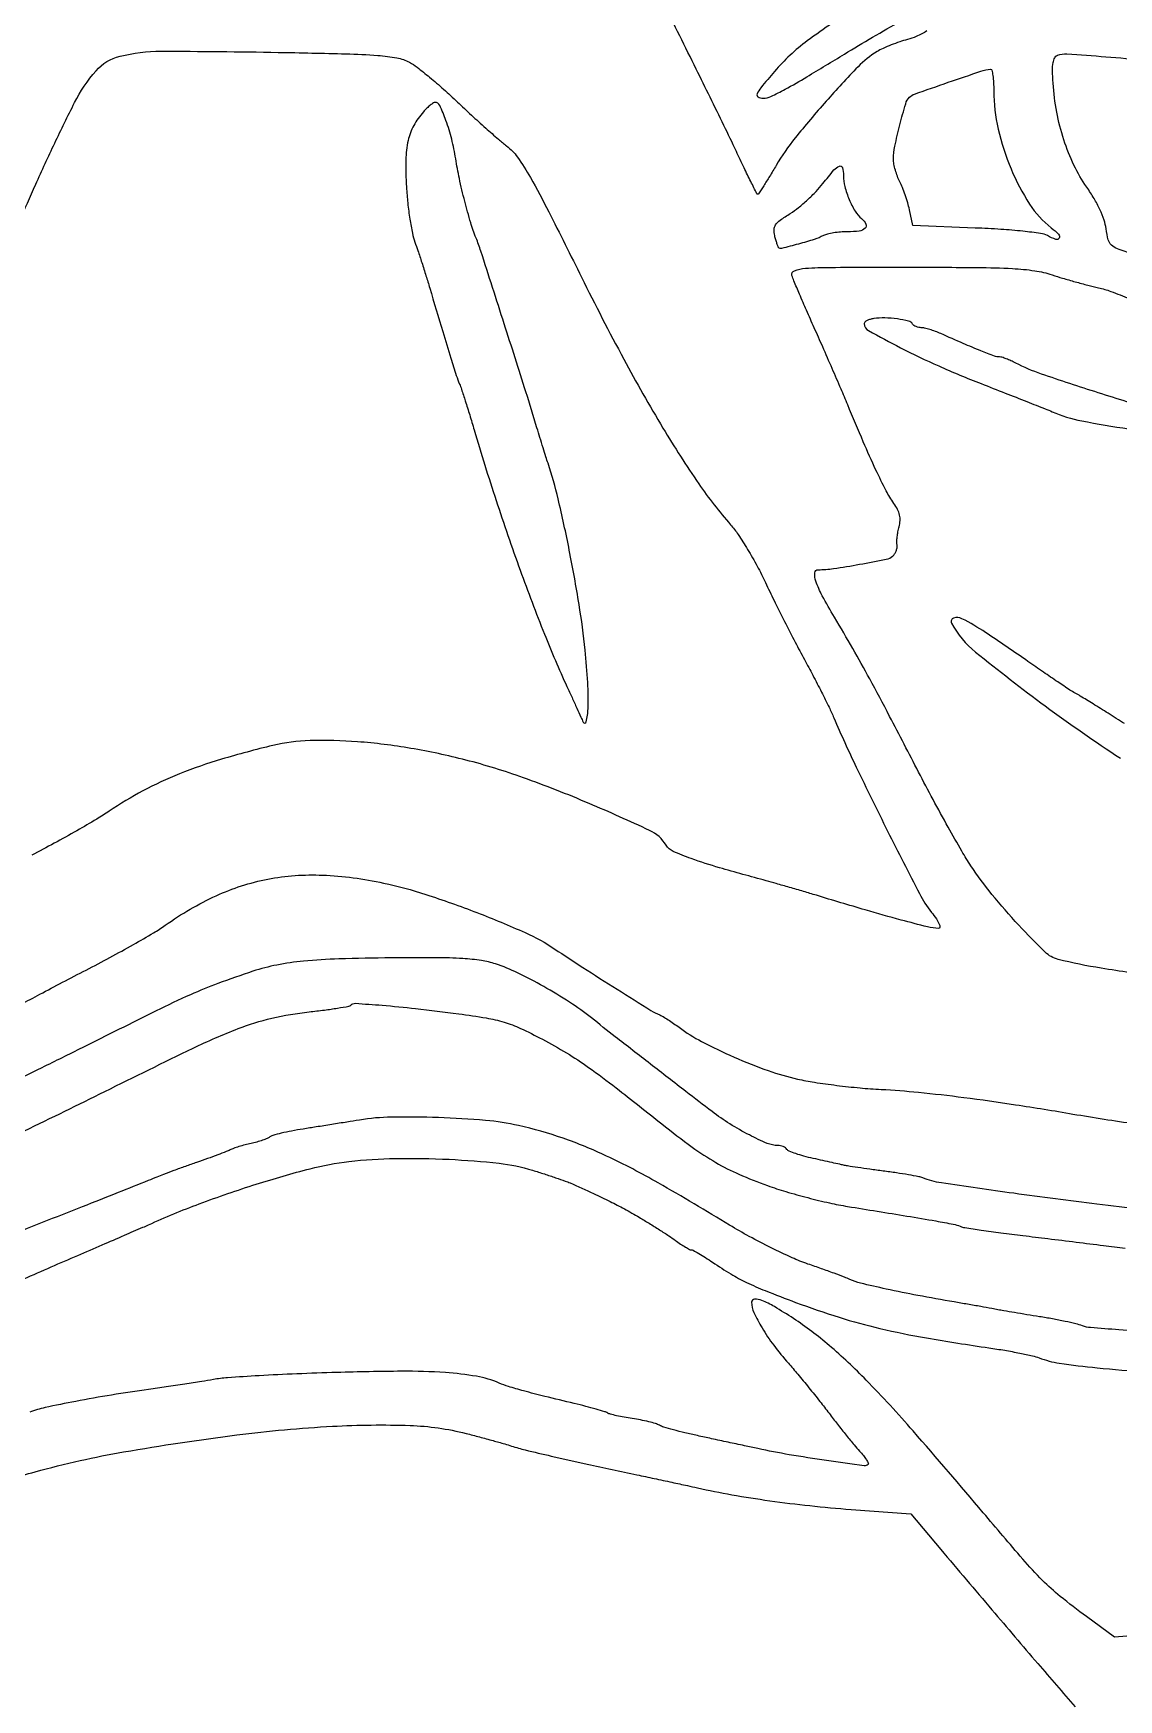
# Model space of a CAD drawing. Extents: x 30 to 2857, y 155 to 3618.
# Drawn here: x 1599.9 to 1859.9, y 2021.2 to 2420.6 of the extents above; entities that cross this region are included whole.
import ezdxf

# ---------------------------------------------------------------- set-up
doc = ezdxf.new("R2010")
doc.units = 0

msp = doc.modelspace()

# ---------------------------------------------------------------- linework, layer by layer
for points in [[(1814.010848, 2421.117225, -0.021517), (1811.451824, 2419.805826, -0.045998), (1809.359167, 2419.068855, 0.018967), (1807.474543, 2418.517518, 0.013607), (1805.412752, 2417.765502, 0.013772), (1803.486369, 2416.940803, 0.028592), (1802.04358, 2416.172697, 0.064247), (1797.490686, 2412.530706, 0.010639), (1789.846205, 2404.267205, 0.01224), (1782.426513, 2395.471615, 0.035066), (1777.873628, 2388.903947, -0.003339), (1776.277202, 2386.257177, -0.00539), (1774.879028, 2384.028034, -0.001352), (1773.638594, 2382.108379, -0.253854), (1773.438882, 2382, -0.283744), (1773.248238, 2382.117661, -0.000743), (1771.802493, 2385.010938, -0.004094), (1770.188742, 2388.320119, -0.002502), (1768.336072, 2392.25, 0.005147), (1765.35797, 2398.481462, 0.000638), (1758.717127, 2411.973437, 0.000753), (1750.785071, 2427.976217, 0.000623)], [(1797.71339, 2427.105684, 0.021623), (1785.320591, 2418.737088, 0.056715), (1777.483192, 2411.428647, 0.004763), (1774.219288, 2407.533676, 0.071278), (1773.301158, 2406.021384, 0.390917), (1773.554502, 2405.30969, 0.124856), (1774.75, 2405.023359, 0.105153), (1776.611754, 2405.445326, 0.01613), (1780.025612, 2407.156659, 0.010957), (1785.238998, 2410.13369, 0.002303), (1794.214505, 2415.57959, -0.01091), (1807.856352, 2423.538827, -0.019793)], [(1596.439278, 2375.284671, -0.002546), (1600.442492, 2384.373667, -0.005884), (1604.988639, 2394.240963, -0.00598), (1609.742046, 2403.945433, -0.063059), (1614.894252, 2411.584452, -0.153462), (1620.634016, 2415.079252, -0.060967), (1630.438186, 2416.267292, -0.004165), (1658.5, 2416, -0.001688), (1674.754494, 2415.654829, -0.012733), (1682.430734, 2415.27013, -0.027064), (1686.994362, 2414.675107, -0.077665), (1690, 2413.616011, -0.040672), (1691.844822, 2412.420217, -0.008761), (1694.821875, 2410.042571, -0.009091), (1698.180468, 2407.157958, -0.008568), (1701.5, 2404.096712, 0.004266), (1704.84017, 2400.962829, 0.004162), (1708.260678, 2397.860313, 0.004105), (1711.309651, 2395.185335, 0.015541), (1713.28103, 2393.588343, -0.078058), (1715.876144, 2390.886298, -0.022806), (1718.964928, 2386.001059, -0.012428), (1723.367504, 2377.813231, -0.002158), (1731.230689, 2362.107643, 0.008002), (1741.355579, 2342.46155, 0.012544), (1750.747892, 2325.941009, 0.014633), (1759.336182, 2312.580456, 0.030314), (1766.948855, 2302.795444, -0.032985), (1768.763727, 2300.436821, -0.011989), (1771.027403, 2296.873243, -0.011828), (1773.325282, 2292.843923, -0.013827), (1775.307407, 2288.912475, 0.004682), (1777.35625, 2284.656826, 0.002779), (1779.873861, 2279.621164, 0.002781), (1782.440887, 2274.626297, 0.004788), (1784.641109, 2270.5, -0.004326), (1786.678471, 2266.68763, -0.003806), (1788.739672, 2262.675, -0.003826), (1790.543887, 2259.026697, -0.011502), (1791.698437, 2256.5, 0.010265), (1797.072719, 2244.661148, 0.004621), (1804.586881, 2229.337437, 0.00267), (1812.197236, 2214.373569, 0.048544), (1815.097622, 2209.876743, -0.016577), (1816.268148, 2208.293733, -0.044777), (1816.954877, 2207.077636, -0.100858), (1817.125722, 2206.32609, -0.428694), (1816.834029, 2206.035622, -0.053976), (1814.138552, 2206.400483, -0.005374), (1807.822184, 2208.03445, -0.005498), (1799.230135, 2210.4576, -0.00219), (1787.5, 2213.961334, 0.001763), (1784.454268, 2214.873917, 0.001313), (1781.0875, 2215.860158, 0.001327), (1777.908346, 2216.773238, 0.003016), (1775.5, 2217.442344, -0.003824), (1764.290189, 2220.576255, -0.015306), (1757.506549, 2222.755719, -0.020905), (1753.193409, 2224.494858, -0.149126), (1751.522267, 2225.963971, 0.145804), (1747.557862, 2229.49507, 0.009048), (1733.031111, 2235.982132, 0.01445), (1717.291453, 2242.141265, 0.023137), (1703.5, 2246.374725, 0.02052), (1690.333593, 2249.188394, 0.023534), (1677.568857, 2250.759175, 0.025639), (1666.170022, 2251.034096, 0.051643), (1657.264351, 2249.866634, 0.013897), (1644.978921, 2246.580874, 0.023218), (1634.8778, 2243.058177, 0.026406), (1626.145034, 2239.002493, 0.027849), (1618.048003, 2234.11289, -0.015945), (1615.061561, 2232.211032, -0.004543), (1610.306569, 2229.449929, -0.00457), (1604.879122, 2226.42926, -0.00483), (1599.496061, 2223.564491, 0.001567)], [(1863.318548, 2367.658381, -0.011498), (1859.648556, 2368.913511, -0.101472), (1858.199573, 2369.811441, -0.14168), (1857.444355, 2371.093678, -0.029534), (1856.941623, 2373.683379, 0.048457), (1856.443349, 2375.815977, 0.026868), (1855.451001, 2378.299838, 0.024348), (1854.051585, 2380.971528, 0.019957), (1852.309169, 2383.683379, -0.041288), (1849.235566, 2388.947532, -0.033245), (1846.807221, 2395.036476, -0.031836), (1845.114739, 2401.682377, -0.030135), (1844.240673, 2408.612602, -0.010967), (1844.107635, 2411.684946, -0.044647), (1844.234394, 2413.549108, -0.083896), (1844.615771, 2414.682734, -0.180023), (1845.297646, 2415.283976, -0.108471), (1847.564831, 2415.627349, -0.003458), (1856.888506, 2414.948312, -0.002403), (1866.448435, 2414.139314, -0.175821)], [(1869.712276, 2194.502103, -0.00917), (1855.751727, 2196.484916, -0.021623), (1845.452878, 2198.601183, -0.132589), (1842.344501, 2200.338021, -0.011714), (1836.000081, 2206.82634, -0.016388), (1829.563716, 2214.194752, -0.025344), (1824.554499, 2221, -0.01481), (1822.367451, 2224.533469, -0.003946), (1819.096082, 2230.290625, -0.003997), (1815.479407, 2236.897656, -0.004112), (1812.003245, 2243.5, 0.001302), (1805.068152, 2256.853489, 0.004014), (1800.283328, 2265.831985, 0.005426), (1796.222454, 2273.117234, 0.004823), (1791.844395, 2280.606344, -0.01112), (1788.90841, 2285.777023, -0.040789), (1787.39972, 2289.223265, -0.096343), (1787.118551, 2291.232752, -0.398753), (1787.927641, 2292, 0.03666), (1791.623463, 2292.271339, 0.008223), (1797.858402, 2293.29685, 0.004387), (1804.272267, 2294.518655, 0.124351), (1805.786923, 2295.239967, 0.072636), (1806.261494, 2295.766116, 0.053618), (1806.625366, 2296.46207, 0.053986), (1806.83064, 2297.213262, 0.077139), (1806.834027, 2297.903088, -0.048086), (1806.791373, 2298.707647, -0.017235), (1806.880482, 2299.853679, -0.016914), (1807.065284, 2301.111424, -0.019209), (1807.328937, 2302.300924, 0.050137), (1807.561023, 2303.773236, 0.069543), (1807.450807, 2305.102856, 0.063989), (1806.966822, 2306.43134, 0.035416), (1806.066033, 2307.907265, -0.035537), (1804.23643, 2310.906671, -0.009653), (1801.781166, 2315.895085, -0.007923), (1798.757574, 2322.625335, -0.003622), (1795.014374, 2331.5, 0.002925), (1793.414355, 2335.308275, 0.001358), (1791.294868, 2340.234375, 0.001345), (1789.041117, 2345.395491, 0.001876), (1786.995005, 2350, -0.001965), (1785.144051, 2354.167327, -0.002548), (1783.48163, 2358.003125, -0.001914), (1782.117447, 2361.229394, -0.0229), (1781.653042, 2362.5, -0.400485), (1782.229366, 2363.671393, -0.070288), (1784.870213, 2364.238072, -0.016819), (1790.923556, 2364.464556, -0.000941), (1809.762114, 2364.5, -0.001832), (1826.144692, 2364.439964, -0.011496), (1834.509535, 2364.18626, -0.02274), (1839.839643, 2363.658016, -0.044144), (1844, 2362.672981, 0.007694), (1846.512636, 2361.881037, 0.004541), (1849.535668, 2361.008943, 0.004542), (1852.571109, 2360.192699, 0.007761), (1855.121424, 2359.573771, -0.031628), (1858.055166, 2358.711716, -0.008551), (1862.580886, 2356.976461, -0.008621)], [(1868.759833, 2330.201314, -0.005526), (1855.057617, 2334.406512, -0.004939), (1841.440878, 2338.899397, -0.038072), (1835.271876, 2341.541793, 0.014858), (1834.128306, 2342.095731, 0.016129), (1832.984392, 2342.564759, 0.01579), (1831.982835, 2342.902545, 0.072179), (1831.377118, 2342.993839, -0.08765), (1830.174789, 2343.213047, -0.005973), (1826.922917, 2344.463628, -0.007415), (1822.714504, 2346.212793, -0.00353), (1817.348871, 2348.581967, 0.016285), (1816.029476, 2349.124764, 0.016044), (1814.671054, 2349.583453, 0.016137), (1813.456954, 2349.9081, 0.057316), (1812.657888, 2350, -0.052223), (1812.028092, 2350.065959, -0.048475), (1811.408877, 2350.261294, -0.051895), (1810.890501, 2350.548636, -0.102198), (1810.568285, 2350.889512, 0.198692), (1809.591766, 2351.593977, 0.023757), (1806.91939, 2352.094547, 0.028561), (1803.912945, 2352.337254, 0.041155), (1801.25, 2352.180449, 0.036534), (1800.388553, 2351.993129, 0.051256), (1799.660938, 2351.694404, 0.063217), (1799.159071, 2351.337434, 0.209557), (1799, 2350.974559, 0.272924), (1799.985154, 2349.304181, 0.007633), (1807.665043, 2345.209888, 0.014322), (1816.829162, 2340.829565, 0.011227), (1827, 2336.591772, -0.00046), (1832.735852, 2334.345556, -0.000601), (1837.975, 2332.28102, -0.000441), (1842.363233, 2330.541217, -0.005642), (1844, 2329.869131, 0.051096), (1851.084716, 2327.686831, 0.014958), (1862.334836, 2325.79284, 0.015104)], [(1861.335968, 2255.108103, 0.001392), (1857.423046, 2257.584426, 0.001777), (1853.801816, 2259.844137, 0.001378), (1850.753945, 2261.719449, 0.014944), (1849.5, 2262.435649, -0.023145), (1848.266261, 2263.167391, -0.002228), (1845.360142, 2265.096722, -0.002831), (1841.917122, 2267.43302, -0.002232), (1838.215376, 2270, 0.005431), (1828.050349, 2276.953053, 0.031014), (1822.399495, 2280.241616, 0.196293), (1820.386514, 2280.397699, 0.468315), (1819.897989, 2279.190609, 0.100567), (1825.630388, 2272.271278, 0.01054), (1842.373553, 2259.346381, 0.014075), (1860.353716, 2246.828509, 0.032236)], [(1596.855728, 2187.791544, -0.001866), (1601.4375, 2190.258796, -0.002043), (1606.84673, 2193.117309, -0.001811), (1612.5, 2196.049267, 0.004957), (1618.225572, 2199.064577, 0.005056), (1623.8523, 2202.173306, 0.004917), (1628.685895, 2204.971094, 0.020884), (1631.486552, 2206.791211, -0.0467), (1643.703724, 2213.863195, -0.060177), (1656.040626, 2217.8312, -0.058867), (1669.182966, 2218.797327, -0.042149), (1683.812055, 2216.907571, -0.025574), (1693.887103, 2214.185787, -0.013233), (1706.180979, 2209.816854, -0.012656), (1717.738505, 2205.022378, -0.043496), (1724.838394, 2201.093047, 0.005015), (1731.537599, 2196.681072, 0.00281), (1739.765066, 2191.445356, 0.001297), (1747.872273, 2186.379266, 0.039352), (1750, 2185.278945, -0.034331), (1750.776512, 2184.887203, -0.008921), (1751.967315, 2184.151027, -0.009028), (1753.297478, 2183.261172, -0.009104), (1754.59086, 2182.32631, 0.040744), (1760.016378, 2178.904856, 0.017302), (1767.775407, 2175.189415, 0.017382), (1775.99061, 2171.934538, 0.031067), (1782.968731, 2169.925275, 0.016172), (1787.052285, 2169.157276, 0.007604), (1792.372065, 2168.41655, 0.007526), (1797.973674, 2167.808707, 0.010505), (1803, 2167.446044, -0.012183), (1812.004175, 2166.765981, -0.006966), (1822.836686, 2165.52919, -0.006175), (1835.222289, 2163.78426, -0.004448), (1849, 2161.543739, 0.007981), (1863.887102, 2159.230634, 0.008203)], [(1876, 2137.494785, -0.003432), (1854.748577, 2139.936812, -0.004133), (1834.811303, 2142.53403, -0.002195), (1817.461609, 2145.01785, -0.059618), (1813, 2146.231918, 0.04869), (1812.022963, 2146.520792, 0.004718), (1809.590625, 2146.965246, 0.005955), (1806.673262, 2147.434215, 0.004674), (1803.5, 2147.875345, -0.00197), (1800.326696, 2148.299002, -0.002525), (1797.409375, 2148.715213, -0.001946), (1794.967601, 2149.085885, -0.021569), (1794, 2149.279688, 0.004717), (1793.101982, 2149.491255, 0.000674), (1791.256685, 2149.905048, 0.000766), (1789.072216, 2150.388297, 0.000653), (1786.767437, 2150.891302, -0.012494), (1784.529657, 2151.435497, -0.017147), (1782.549481, 2152.043337, -0.01391), (1780.96244, 2152.640597, -0.158678), (1780.45842, 2153.067278, 0.102716), (1780.119843, 2153.424729, 0.051817), (1779.57388, 2153.726013, 0.048359), (1778.921153, 2153.93084, 0.051903), (1778.256707, 2154, -0.100385), (1775.727029, 2154.513053, -0.019167), (1771.457475, 2156.515408, -0.020618), (1766.783855, 2159.179498, -0.022727), (1762.5, 2162.140303, -0.001744), (1756.255127, 2166.924228, -0.000694), (1747.720428, 2173.528583, -0.000681), (1739.30447, 2180.078145, -0.002062), (1733.599218, 2184.568637, 0.023148), (1728.369023, 2188.339368, 0.016236), (1722.162576, 2192.109601, 0.016424), (1715.927233, 2195.360377, 0.030527), (1710.647352, 2197.510344, 0.04441), (1707.224642, 2198.336703, 0.022477), (1702.809777, 2198.793912, 0.013559), (1696.361082, 2198.994735, 0.003248), (1685.647352, 2198.968167, 0.00537), (1673.099308, 2198.720743, 0.016537), (1664.627105, 2198.181805, 0.023852), (1658.194954, 2197.247191, 0.032048), (1652.5, 2195.756188, 0.00842), (1644.084746, 2192.807986, 0.016826), (1637.556862, 2190.143982, 0.00964), (1629.281628, 2186.244169, 0.001216), (1611.585744, 2177.430272, -0.002767), (1601.887523, 2172.637321, -0.003276), (1592.665812, 2168.217726, -0.002859)], [(1597.74232, 2157.524086, 0.003147), (1617, 2166.953856, -0.002964), (1638.137824, 2177.313835, -0.019566), (1648.930131, 2182.012916, -0.036126), (1657.013202, 2184.507183, -0.029398), (1665.948973, 2186.025516, 0.00506), (1669.610003, 2186.465655, 0.007664), (1672.784175, 2186.929471, 0.003528), (1675.461359, 2187.382085, 0.160262), (1675.948973, 2187.643652, -0.222159), (1677.043172, 2188.071785, -0.004036), (1683.434609, 2187.608699, -0.008377), (1691.467466, 2186.825802, -0.003966), (1701.79705, 2185.56096, -0.009575), (1708.395093, 2184.571023, -0.03169), (1712.669081, 2183.563837, -0.034549), (1716.586701, 2182.071935, -0.013071), (1721.840511, 2179.475002, -0.015185), (1727.638878, 2176.189001, -0.01772), (1732.928801, 2172.712707, -0.011418), (1739.535335, 2167.797342, -0.002593), (1750.5, 2159.151821, 0.010689), (1757.736888, 2153.633248, 0.025456), (1763.39559, 2149.9322, 0.02879), (1768.962717, 2147.09904, 0.017788), (1775.791231, 2144.390524, 0.013548), (1780.198089, 2142.954817, 0.008418), (1785.438674, 2141.498712, 0.008443), (1790.661932, 2140.23546, 0.015086), (1795, 2139.400089, -0.000466), (1809.223113, 2137.090153, -0.003268), (1816.151055, 2135.911827, -0.004862), (1820.313067, 2135.134105, -0.049077), (1822, 2134.626048, 0.058543), (1823.079834, 2134.322943, 0.002463), (1827.025, 2133.719521, 0.004218), (1831.719006, 2133.06562, 0.002983), (1837, 2132.40733, -0.000794), (1842.970751, 2131.689599, -0.000539), (1849.765625, 2130.854423, -0.000543), (1856.323833, 2130.033924, -0.00109), (1861.5, 2129.369154, 0.000899)], [(1868.140975, 2109.332621, -0.005169), (1860.019659, 2109.819785, -0.00314), (1853.204122, 2110.342411, -0.06815), (1851.248431, 2110.777485, 0.029269), (1849.718446, 2111.244853, 0.006853), (1847.104227, 2111.8411, 0.007041), (1844.072929, 2112.444398, 0.006863), (1841, 2112.967612, -0.001285), (1837.945294, 2113.452722, -0.001385), (1834.96875, 2113.941732, -0.001306), (1832.416726, 2114.375121, -0.006646), (1831, 2114.638959, 0.004607), (1829.562531, 2114.912729, 0.000832), (1826.884375, 2115.392663, 0.000897), (1823.746138, 2115.943854, 0.000812), (1820.5, 2116.502569, -0.004449), (1811.846445, 2118.056881, -0.006476), (1804.247646, 2119.593823, -0.005539), (1798.096337, 2120.992636, -0.050298), (1795.5, 2121.897026, 0.017977), (1794.284537, 2122.410557, 0.002534), (1791.7375, 2123.365583, 0.002888), (1788.709573, 2124.463626, 0.002453), (1785.5, 2125.588898, -0.022712), (1781.678623, 2127.105103, -0.009573), (1776.684489, 2129.47016, -0.009448), (1771.43527, 2132.205085, -0.01216), (1766.723794, 2134.924846, 0.007085), (1749.627974, 2145.026335, 0.019689), (1737.254159, 2151.470468, 0.026552), (1726.795417, 2155.741181, 0.02827), (1716.157452, 2158.77783, 0.034078), (1708.222065, 2160.004799, 0.012638), (1696.934983, 2160.68284, 0.012524), (1685.692208, 2160.791657, 0.036953), (1678, 2160.103369, -0.000727), (1675.008049, 2159.615432, -0.000404), (1671.358603, 2159.028739, -0.000403), (1667.663404, 2158.440807, -0.000652), (1664.51865, 2157.947252, 0.008487), (1661.770471, 2157.471698, 0.011255), (1659.288843, 2156.940606, 0.008734), (1657.247774, 2156.417682, 0.101975), (1656.51865, 2156.045914, -0.069588), (1655.909416, 2155.684176, -0.015667), (1654.780745, 2155.252195, -0.01595), (1653.434894, 2154.832474, -0.014853), (1652.032823, 2154.488317, 0.011263), (1650.592978, 2154.145829, 0.010461), (1649.133863, 2153.731033, 0.010506), (1647.852002, 2153.307797, 0.03433), (1647.032823, 2152.953169, -0.02595), (1646.085841, 2152.524247, -0.003476), (1644.040892, 2151.739421, -0.00401), (1641.601051, 2150.844711, -0.003363), (1639, 2149.934165, 0.002966), (1636.291417, 2148.988389, 0.002759), (1633.528125, 2147.987866, 0.00275), (1631.08136, 2147.071333, 0.009325), (1629.5, 2146.435017, -0.00557), (1627.412314, 2145.57669, -0.00025), (1620.184375, 2142.702904, -0.00042), (1611.60393, 2139.304674, -0.0003), (1602, 2135.517096, 0.00043), (1592.46692, 2131.7546, 0.000635)], [(1597.561611, 2122.01162, -0.001198), (1604.171874, 2124.912707, -0.001375), (1610.5, 2127.651222, 0.000258), (1616.391603, 2130.18522, 0.000355), (1621.68125, 2132.468008, 0.000224), (1626.128186, 2134.393231, 0.004335), (1627.5, 2135.002045, -0.017179), (1639.637897, 2140.019842, -0.012921), (1653.297205, 2144.726095, -0.012925), (1666.181271, 2148.432608, -0.035271), (1675.5, 2150.164534, -0.024192), (1686.652222, 2150.888997, -0.01604), (1699.480226, 2150.689084, -0.015746), (1711.473022, 2149.737872, -0.047396), (1719.5, 2148.065888, -0.00315), (1722.326632, 2147.171713, -0.003549), (1725.03125, 2146.276106, -0.00325), (1727.321157, 2145.483115, -0.01922), (1728.5, 2145.014581, -0.003096), (1734.100278, 2142.493911, -0.007979), (1738.103987, 2140.584117, -0.009913), (1741.500303, 2138.812213, -0.008068), (1745.06791, 2136.784535, -0.004917), (1747.425867, 2135.362128, -0.004084), (1749.906895, 2133.803895, -0.004123), (1752.156414, 2132.339034, -0.011116), (1753.722281, 2131.25, 0.010006), (1754.955537, 2130.388223, 0.013452), (1756.107896, 2129.660937, 0.010535), (1757.087993, 2129.106233, 0.124119), (1757.509346, 2129, -0.126493), (1757.958582, 2128.884501, -0.006137), (1759.310367, 2128.118443, -0.009665), (1760.902142, 2127.148686, -0.006792), (1762.656655, 2125.998956, 0.012873), (1767.024826, 2123.211832, 0.023199), (1770.760166, 2121.191545, 0.017913), (1775.263895, 2119.214856, 0.004834), (1782.540679, 2116.408394, 0.01386), (1792.9807, 2112.824161, 0.017968), (1802.742251, 2110.153477, 0.015154), (1813.884077, 2107.88543, 0.006512), (1828.871319, 2105.505431, -0.006089), (1832.651918, 2104.908348, -0.0069), (1836.261988, 2104.241659, -0.006342), (1839.311312, 2103.594586, -0.037478), (1840.871319, 2103.117643, 0.056825), (1845.72747, 2101.83568, 0.010929), (1854.775652, 2100.71973, 0.009989), (1866.641311, 2099.75793, 0.00517)], [(1871.719673, 2037.220143), (1858.939346, 2036.126076), (1852.219673, 2041.081288, -0.010712), (1845.936532, 2045.925769, -0.027679), (1841.685413, 2049.757757, -0.017879), (1836.954349, 2054.876013, -0.002434), (1827.5, 2065.976469, 0.004021), (1810.692307, 2085.584179, 0.014319), (1799.476604, 2097.736582, 0.021986), (1790.590609, 2106.062353, 0.031848), (1782, 2112.528425, 0.011092), (1777.45418, 2115.374392, 0.041714), (1774.433654, 2116.847655, 0.104329), (1772.689673, 2117.133599, 0.400981), (1772, 2116.411888, 0.108886), (1772.541194, 2113.956223, 0.027098), (1774.48166, 2110.300796, 0.025389), (1777.297954, 2106.121464, 0.019144), (1780.789746, 2101.821264, -0.006001), (1783.042815, 2099.190956, -0.003398), (1785.71187, 2095.953785, -0.003392), (1788.358495, 2092.653522, -0.005573), (1790.547545, 2089.821264, 0.003964), (1792.559909, 2087.200222, 0.003709), (1794.658415, 2084.552123, 0.003693), (1796.556095, 2082.228943, 0.012656), (1797.837925, 2080.760431, -0.016154), (1798.76981, 2079.677636, -0.026101), (1799.48213, 2078.692699, -0.023991), (1799.95083, 2077.885321, -0.32679), (1799.901732, 2077.568399, -0.234417), (1798.932034, 2077.24179, -0.001584), (1789.919447, 2078.50089, -0.006671), (1781.02733, 2079.893199, -0.010755), (1773.5, 2081.342164, 0.000014), (1770.279184, 2082.034207, 0.000008), (1766.353125, 2082.877598, 0.000008), (1762.379594, 2083.731055, 0.000013), (1759, 2084.456794, -0.006292), (1756.010861, 2085.13806, -0.007673), (1753.232236, 2085.853524, -0.006566), (1750.9185, 2086.520078, -0.052526), (1749.896974, 2086.950263, 0.053753), (1748.973863, 2087.336347, 0.012067), (1747.326351, 2087.782736, 0.012381), (1745.389311, 2088.207159, 0.011703), (1743.396974, 2088.544101, -0.008761), (1741.44868, 2088.861818, -0.010798), (1739.644736, 2089.228937, -0.009316), (1738.149784, 2089.596353, -0.074446), (1737.5, 2089.877414, 0.065251), (1736.79992, 2090.195562, 0.00462), (1734.7375, 2090.804253, 0.006458), (1732.254057, 2091.477761, 0.004824), (1729.5, 2092.158339, -0.002252), (1722.42242, 2093.86876, -0.00588), (1717.355231, 2095.18091, -0.007534), (1713.704496, 2096.231534, -0.029323), (1711.5, 2097.04602, 0.060357), (1706.071395, 2098.677649, 0.026445), (1698.599609, 2099.567419, 0.017966), (1688.129957, 2099.878653, 0.005805), (1672.617929, 2099.602201, 0.00312), (1662.980361, 2099.258284, 0.003809), (1653.969017, 2098.811594, 0.0032), (1646.400456, 2098.329979, 0.026799), (1643, 2097.90776, -0.004685), (1640.210293, 2097.435352, -0.001625), (1636.178125, 2096.804784, -0.001614), (1631.731829, 2096.138933, -0.001878), (1627.5, 2095.535386, 0.006097), (1618.615526, 2094.191684, 0.006649), (1610.019944, 2092.666636, 0.006022), (1602.706977, 2091.177096, 0.036526), (1599, 2090.087015, -0.015872)], [(1587.984484, 2072.192441, -0.009296), (1600.282797, 2075.789127, -0.010999), (1611.104448, 2078.482489, -0.012809), (1621.5, 2080.549934, -0.010853), (1648.638195, 2084.623596, -0.018332), (1671.543536, 2086.705229, -0.021766), (1690.136939, 2086.899446, -0.054381), (1703.565044, 2084.983365, -0.002313), (1706.805657, 2084.138564, -0.002347), (1710.022395, 2083.267887, -0.002282), (1712.813482, 2082.484616, -0.009638), (1714.475007, 2081.975313, 0.019334), (1717.752727, 2081.03972, 0.003398), (1723.989498, 2079.562399, 0.00292), (1732.609213, 2077.635315, 0.00115), (1744.5, 2075.078369, -0.000386), (1748.658587, 2074.190773, -0.000367), (1752.884375, 2073.28218, -0.000364), (1756.617718, 2072.473757, -0.001305), (1759, 2071.949564, 0.011177), (1767.27559, 2070.299185, 0.008723), (1776.330319, 2068.865357, 0.008309), (1785.923491, 2067.679555, 0.007642), (1795.821914, 2066.775471), (1810.143828, 2065.687795), (1817.321914, 2057.182277, 0.000873), (1829.583809, 2042.704189, 0.001236), (1840.553342, 2029.862295, 0.001197), (1849.553903, 2019.428678, 0.006939)]]:
    msp.add_lwpolyline(points, format="xyb")
for points in [[(1830.017138, 2406.75, 0.055826), (1831.069473, 2397.623706, 0.042914), (1834.151859, 2388.070624, 0.044243), (1838.613354, 2379.631461, 0.082571), (1843.809323, 2373.935346, -0.032623), (1845.534568, 2372.385979, -0.31833), (1845.679939, 2371.470391, -0.381841), (1844.908087, 2371.159978, -0.036081), (1842.8838, 2372.062189, 0.088522), (1841.25092, 2372.593925, 0.008186), (1837.015706, 2373.112591, 0.0099), (1831.731744, 2373.566476, 0.006369), (1825.590409, 2373.893209), (1810.584512, 2374.5), (1809.801131, 2378.282498, 0.018784), (1809.391515, 2379.943506, 0.012572), (1808.804636, 2381.811003, 0.012669), (1808.143601, 2383.594369, 0.024241), (1807.508875, 2384.982838, -0.02953), (1806.931045, 2386.283019, -0.0219), (1806.443232, 2387.778194, -0.022287), (1806.106701, 2389.235097, -0.045642), (1806, 2390.40155, -0.051116), (1806.319996, 2393.523494, -0.012268), (1807.502678, 2398.601622, -0.008481), (1808.906561, 2403.66802, -0.125178), (1809.842575, 2405.242575, -0.11213), (1811.048235, 2406.001946, -0.001608), (1819.129376, 2408.819954, -0.002626), (1826.94663, 2411.471924, -0.060673), (1829.25, 2411.940312, -0.373262), (1829.546201, 2411.722036, -0.018625), (1829.784722, 2410.440279, -0.022443), (1829.956611, 2408.758646, -0.013431)], [(1693.336152, 2401.75, 0.059501), (1691.031135, 2398.458125, 0.067732), (1689.687853, 2394.8539, 0.051238), (1689.137316, 2390.253504, 0.018939), (1689.275596, 2383.717981, 0.011901), (1689.59294, 2379.895465, 0.011364), (1690.095409, 2376.032782, 0.011376), (1690.694015, 2372.643879, 0.03928), (1691.301464, 2370.5, -0.007645), (1692.012361, 2368.486049, -0.002802), (1692.957586, 2365.61875, -0.002777), (1693.955766, 2362.473209, -0.003325), (1694.859473, 2359.5, 0.00062), (1697.970758, 2349.061206, 0.00253), (1699.901353, 2342.729774, 0.003418), (1701.225406, 2338.565722, 0.022044), (1702.000074, 2336.5, -0.021054), (1702.471015, 2335.251713, -0.002515), (1703.381723, 2332.44375, -0.002996), (1704.427933, 2329.092578, -0.002457), (1705.506657, 2325.5, 0.007504), (1710.766579, 2308.603498, 0.007538), (1716.523616, 2291.898197, 0.007949), (1722.335966, 2276.588841, 0.013496), (1727.743774, 2264, -0.000853), (1728.95559, 2261.364796, -0.000954), (1730.113856, 2258.821875, -0.000877), (1731.092675, 2256.651901, -0.005077), (1731.59585, 2255.5, 0.718563), (1732.36159, 2255.559112, 0.05463), (1732.796326, 2258.679043, 0.02134), (1732.712167, 2264.971147, 0.011533), (1732.099808, 2272.69534, 0.014702), (1730.645937, 2283.680998, 0.008766), (1728.304047, 2296.660418, 0.008615), (1725.636133, 2308.979725, 0.023895), (1723.201946, 2317.5, -0.004488), (1722.701646, 2319.02457, -0.001553), (1722.005937, 2321.234375, -0.001542), (1721.254341, 2323.674325, -0.001792), (1720.554891, 2326, 0.004655), (1717.914764, 2334.599604, 0.00079), (1712.69995, 2350.949012, 0.000319), (1707.111475, 2368.336641, 0.018323), (1705.962998, 2371.5, -0.02386), (1704.675185, 2375.173384, -0.009482), (1703.247099, 2380.323071, -0.00954), (1701.957313, 2385.770852, -0.01499), (1701.080049, 2390.5, 0.023636), (1700.126785, 2395.185711, 0.025372), (1698.752576, 2399.648746, 0.019539), (1697.261303, 2403.29217, 0.29385), (1696.160894, 2404, 0.146607), (1695.728955, 2403.870567, 0.02259), (1694.996066, 2403.339063, 0.023585), (1694.166204, 2402.611532, 0.018532)], [(1794, 2386.467881, 0.063544), (1794.338885, 2383.8121, 0.035861), (1795.378911, 2380.730833, 0.035938), (1796.804972, 2377.916895, 0.084583), (1798.334086, 2376.136693, -0.098442), (1799.393528, 2374.832409, -0.34045), (1799.220728, 2373.827866, -0.157274), (1797.800646, 2373.172855, -0.030053), (1794.927414, 2373, 0.020294), (1793.28603, 2372.933351, 0.019196), (1791.624435, 2372.733749, 0.019564), (1790.168901, 2372.443143, 0.061299), (1789.236431, 2372.093613, -0.043507), (1787.010096, 2371.167728, -0.010696), (1783.203905, 2370.049426, -0.004229), (1779.169457, 2368.993776, -0.264112), (1778.483927, 2369.18274, -0.107831), (1778.328105, 2369.42554, -0.008253), (1778.067957, 2370.162773, -0.011028), (1777.789015, 2371.062385, -0.008178), (1777.519131, 2372.067753, -0.073218), (1777.37071, 2373.55106, -0.142296), (1777.752237, 2374.668056, -0.084099), (1778.844165, 2375.772635, -0.014919), (1781.264356, 2377.405454, 0.028249), (1783.192883, 2378.782735, 0.01607), (1785.369498, 2380.649015, 0.01601), (1787.447154, 2382.675538, 0.025396), (1789.076508, 2384.551894, -0.010093), (1791.729724, 2387.803123, -0.124393), (1793.022374, 2388.723296, -0.44771), (1793.755723, 2388.350064, -0.064621)]]:
    msp.add_lwpolyline(points, format="xyb", close=True)

doc.saveas('drawing.dxf')
